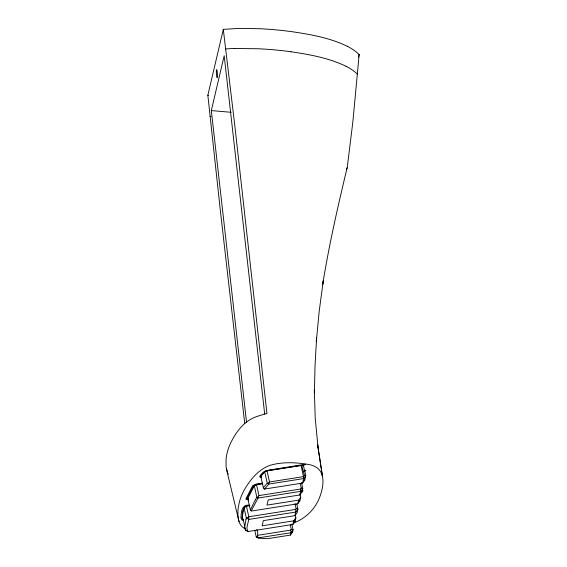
<?xml version="1.0" encoding="UTF-8"?>
<svg xmlns="http://www.w3.org/2000/svg" width="567" height="567" viewBox="0 0 567 567"><rect width="100%" height="100%" fill="white"/><g stroke="black" fill="none" stroke-linecap="round" stroke-linejoin="round"><path stroke-width="0.85" d="M291.771 523.958L293.068 529.84L292.515 532.193L290.41 535.092L267.752 538.65L263.754 538.53A43 15.366 -12.4 0 1 258.304 538.012C256.575 536.524 258.892 531.477 256.759 529.528M249.466 505.459C246.851 505.636 243.548 506.444 243.498 509.442M248.715 519.634L248.807 516.757L246.447 506.189L249.898 505.636M246.447 506.189C242.279 507.855 242.492 513.737 242.088 517.784A35.019 12.502 -12.6 0 0 242.307 518.89L242.676 519.599M243.98 507.437L246.319 517.905L246 519.287M248.672 519.826C248.197 523.525 245.561 528.033 247.97 531.52L292.905 524.461L295.01 521.562L295.868 517.706M244.746 423.521L220.294 210.102L207.848 95.263L223.306 29.371L238.962 28.385L259.424 28.719A142.083 54.836 3.4 0 1 292.189 31.724C310.943 34.502 330.008 37.897 347.202 46.232M246.56 422.415L211.321 110.593L224.192 55.715L264.69 414.087M358.55 57.118L359.152 54.56L352.894 121.508L347.309 167.017A17.811 0.971 -84.2 0 1 346.898 168.675L346.6 169.214L346.359 168.64M290.41 535.092L290.963 532.739L290.736 530.102L291.261 529.38L290.29 524.964M292.905 524.461L293.756 520.839L295.861 517.94L295.159 514.758M293.756 520.839L262.138 525.807L263.35 520.634L294.968 515.665L295.818 512.044L295.584 509.407L296.116 508.684L295.003 503.645M262.627 483.786L256.567 484.75L254.299 485.77L247.786 498.549L250.352 510.009L251.457 511.037L297.76 503.765L298.603 500.144L300.716 497.245L299.971 493.885M298.603 500.144L266.993 505.112L268.205 499.938L299.823 494.97L300.673 491.348L300.475 489.066L301.212 488.052L300.234 483.637M261.04 477.457C256.745 477.286 265.207 470.036 266.731 470.447L305.521 464.245L305.4 464.763L267.043 470.893L264.732 471.857L260.813 476.45L263.336 487.733L264.527 489.052L302.608 483.07L303.664 478.583L303.494 476.641L301.027 465.464M305.273 476.96L305.443 476.237M297.76 503.765L299.865 500.867L300.716 497.245M299.823 494.97L301.928 492.071L302.778 488.449L301.481 482.567M302.771 491.306L302.941 490.583M245.993 519.322L244.632 527.834M347.132 167.825C337.819 206.53 328.973 245.376 322.644 284.698L323.282 280.778L319.171 311.411L316.322 341.44L316.613 337.613L315.032 365.708L314.366 393.555L314.345 389.961L315.217 418.212L318.066 447.76L322.439 476.131L317.577 444.514L318.066 447.76M243.47 509.577L242.279 517.317A38.847 13.863 -12.6 0 0 242.4 518.011L243.208 519.57L244.66 526.07M250.352 510.009L255.228 500.037M255.299 499.91L256.879 497.302L254.299 485.77M256.901 497.309L257.928 497.068L258.991 495.579L300.475 489.066M303.522 465.946L305.769 475.685L303.664 478.583L268.829 484.055L264.527 489.052L264.612 488.478M261.075 477.01L260.076 476.627L263.931 472.077L266.887 470.674L301.687 465.358L304.458 475.309L303.515 476.606L269.516 481.971L268.73 482.964L267.624 483.212M302.608 483.07L304.72 480.171L305.769 475.685L304.458 475.309M294.968 515.665L297.073 512.766L297.923 509.145L296.81 504.106M263.336 487.733L267.248 483.127L264.732 471.857M250.883 510.633L251.557 510.513M254.789 530.407L256.249 536.921L256.837 537.339L257.779 536.595M291.332 532.824L292.515 532.193L292.232 530.946M303.267 480.901L304.72 480.171L304.344 478.491M298.611 501.497L299.865 500.867M293.564 522.285L295.01 521.562L294.642 519.882M246.319 517.905L248.566 517.168M304.266 470.553L305.84 470.298L305.719 470.816L304.004 471.092M262.422 483.119L256.064 484.133L252.684 485.657L245.809 499.116L248.7 499.952M262.415 483.467L256.312 484.445L253.492 485.713L246.801 498.832L248.594 499.35M249.466 505.204C241.457 504.063 241.294 512.207 240.947 517.607A40.108 14.317 -12.6 0 0 241.074 518.316L242.01 520.074L243.349 520.244M248.807 516.757L295.584 509.407M258.035 535.241L290.736 530.102M234.632 48.493L258.219 48.755A142.083 54.836 3.4 0 1 290.984 51.76M211.321 110.593L231.237 112.301M245.802 530.308L247.425 530.521L247.97 531.52L245.603 530.159L244.767 528.564M242.796 519.776L243.527 519.875M257.106 537.041L256.249 536.921M290.984 51.753C309.738 54.545 328.81 57.933 346.005 66.275M301.857 465.401L303.494 465.819M301.212 488.052L302.778 488.449L300.673 491.348L258.013 498.053L257.127 497.372M296.116 508.684L297.923 509.145L295.818 512.044L248.757 519.436L246.68 518.025M291.261 529.38L293.068 529.84L290.963 532.739L257.893 537.934L256.837 537.339M210.974 116.561L209.981 116.299M247.786 498.549L248.495 498.754M207.848 95.263L208.493 95.469M260.813 476.45L261.458 476.698M245.589 528.784C238.764 526.545 237.75 518.195 237.913 512.036A299.61 106.943 -12.6 0 1 238.36 506.933L239.465 501.625A246.319 87.92 -12.6 0 1 241.258 496.316A251.195 89.664 -12.6 0 1 244.561 489.477C250.118 479.958 257.517 470.723 267.851 466.202A17.045 6.088 -12.6 0 1 270.473 465.188C283.351 461.595 297.335 462.353 310.34 464.834A48.216 17.208 -12.6 0 1 315.188 466.676C325.118 471.723 323.757 484.835 320.858 493.737C317.357 505.87 308.54 516.246 297.037 521.512A39.959 14.26 -12.6 0 1 293.415 523.192M264.385 488.789L263.96 488.598M267.907 483.275L268.829 484.055L268.73 482.964M227.984 473.473L228.359 474.132M251.316 510.782L258.013 498.053L257.928 497.068M227.643 472.793L226.098 467.031L226.035 459.468A295.038 105.313 -12.6 0 1 227.076 453.175L227.48 451.587A271.409 96.879 -12.6 0 1 230.904 442.487L233.313 437.901A236.857 84.547 -12.6 0 1 234.717 435.591C239.196 428.524 244.994 421.933 252.641 418.248A21.135 7.541 -12.6 0 1 255.972 416.795L264.137 414.201A21.305 7.605 -12.6 0 1 266.951 413.556L234.802 125.513L223.306 29.371M239.068 521.704L226.325 468.498M267.043 470.893L269.516 481.971M256.567 484.75L258.991 495.579M245.022 527.7L245.568 530.138M301.559 490.391L301.928 492.071M225.758 48.953A62.469 24.105 3.4 0 1 234.639 48.514M347.259 46.218A77.176 29.782 3.4 0 1 359.088 54.567M346.054 66.261A76.85 29.654 3.4 0 1 357.593 74.312M244.887 528.515A38.747 14.097 -6.9 0 1 244.66 527.834M216.332 71.591A4.111 0.503 86.4 0 0 217.154 77.743A4.111 0.503 86.4 0 0 217.204 71.591A4.111 0.503 86.4 0 0 216.332 71.591"/></g></svg>
